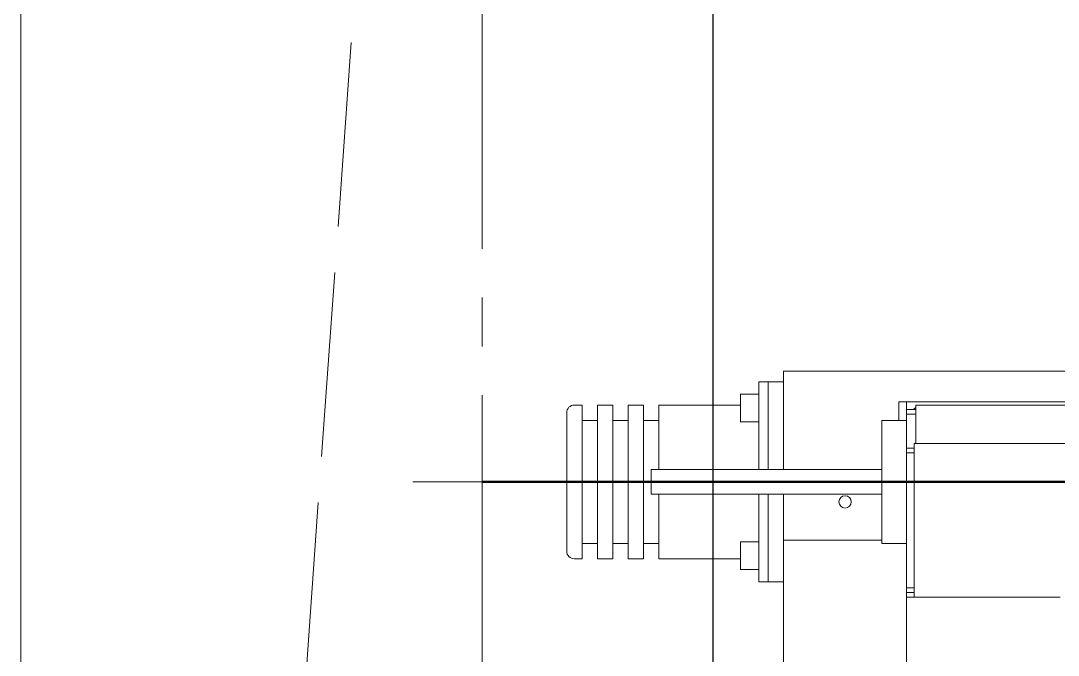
# Model space of a CAD drawing. Header units: millimetres. Extents: x 163705 to 1616509, y 81827 to 302547.
# Drawn here: x 214128 to 214803, y 144947 to 145360 of the extents above; entities that cross this region are included whole.
import ezdxf

# ---------------------------------------------------------------- set-up
doc = ezdxf.new("R2010")
doc.units = ezdxf.units.MM
doc.header["$LTSCALE"] = 10
doc.linetypes.add('ACAD_ISO02W100', pattern=[15, 12, -3])
doc.linetypes.add('CENTER2', pattern=[28.575, 19.05, -3.175, 3.175, -3.175])
for name, color, linetype, lineweight in [('1-中心线', 1, 'CENTER2', 0), ('1-护栏', 4, 'Continuous', 18), ('1-虚线', 8, 'ACAD_ISO02W100', 0), ('1-设备轮廓', 2, 'Continuous', 18)]:
    doc.layers.add(name, color=color, linetype=linetype, lineweight=lineweight)

# ---------------------------------------------------------------- blocks, each defined once
blk = doc.blocks.new('G$CE9C43516')
for p, q in [((1338, 2352), (241, 2352)), ((241, 2349), (241, 2352)), ((241, 2288), (241, 2349)), ((225, 2345), (231, 2345)), ((225, 2288), (225, 2345)), ((231, 2345), (231, 2288)), ((231, 2345), (241, 2345)), ((213, 2325.54), (213, 2336.9)), ((225, 2337), (213.1, 2337)), ((110, 2330), (105, 2330)), ((110, 2330), (110, 2280)), ((130, 2330), (120, 2330)), ((120, 2330), (120, 2280)), ((130, 2330), (130, 2280)), ((150, 2330), (140, 2330)), ((140, 2330), (140, 2280)), ((150, 2330), (150, 2280)), ((213, 2330), (160, 2330)), ((160, 2330), (160, 2288)), ((316, 2332), (426, 2332)), ((316, 2320), (316, 2332)), ((321, 2327), (321, 2332)), ((327, 2330), (1338, 2330)), ((327, 2318), (327, 2330)), ((100, 2325), (100, 2280)), ((213, 2319.1), (213, 2325.54)), ((327, 2327), (321, 2327)), ((321, 2324), (321, 2327)), ((327, 2324), (321, 2324)), ((321, 2302), (321, 2324)), ((120, 2320), (110, 2320)), ((140, 2320), (130, 2320)), ((160, 2320), (150, 2320)), ((213.1, 2319), (225, 2319)), ((321, 2320), (305, 2320)), ((305, 2240), (305, 2320)), ((327, 2305), (327, 2318)), ((326, 2302), (321, 2302)), ((321, 2299), (321, 2302)), ((1338, 2305), (326, 2305)), ((326, 2295), (326, 2305)), ((326, 2299), (321, 2299)), ((321, 2211), (321, 2299)), ((326, 2215), (326, 2295)), ((155, 2288), (155, 2272)), ((189.57, 2288), (155, 2288)), ((305, 2288), (189.57, 2288)), ((325, 2280), (0, 2280)), ((100, 2280), (100, 2235)), ((110, 2280), (110, 2230)), ((120, 2280), (120, 2230)), ((130, 2280), (130, 2230)), ((140, 2280), (140, 2230)), ((150, 2280), (150, 2230)), ((189.57, 2272), (155, 2272)), ((160, 2272), (160, 2230)), ((305, 2272), (189.57, 2272)), ((225, 2215), (225, 2272)), ((231, 2272), (231, 2215)), ((241, 2242), (241, 2272)), ((213, 2230.93), (213, 2240.9)), ((225, 2241), (213.1, 2241)), ((305, 2242), (241, 2242)), ((241, 2242), (241, 2215)), ((110, 2240), (120, 2240)), ((130, 2240), (140, 2240)), ((150, 2240), (160, 2240)), ((321, 2240), (305, 2240)), ((105, 2230), (110, 2230)), ((120, 2230), (130, 2230)), ((140, 2230), (150, 2230)), ((160, 2230), (213, 2230)), ((213, 2223.1), (213, 2230.93)), ((213.1, 2223), (225, 2223)), ((225, 2215), (231, 2215)), ((231, 2215), (241, 2215)), ((241, 345), (241, 2215)), ((326, 2205), (326, 2215)), ((326, 2211), (321, 2211)), ((321, 2208), (321, 2211)), ((326, 2208), (321, 2208)), ((321, 2205), (321, 2208)), ((321, 2205), (321, 355)), ((321, 2205), (331, 2205)), ((411, 2205), (331, 2205)), ((411, 2205), (421, 2205))]:
    blk.add_line(p, q)
at = {"flags": 128}
blk.add_lwpolyline([(327, 2328.39), (325.29, 2327.19), (325.06, 2327)], dxfattribs=at)
blk.add_circle((281, 2267), 4)
for centre, radius, start, end in [((213.1, 2336.9), 0.1, 90, 180), ((105, 2325), 5, 90, 180), ((213.1, 2319.1), 0.1, 180, 270), ((213.1, 2240.9), 0.1, 90, 180), ((105, 2235), 5, 180, 270), ((213.1, 2223.1), 0.1, 180, 270)]:
    blk.add_arc(centre, radius, start, end)
blk = doc.blocks.new('A$C7121566b')
blk.add_lwpolyline([(4649.65, 2600.13), (6924.65, 2600.13), (6924.65, 9600.13), (4649.65, 9600.13)], close=True)
at = {"layer": '1-中心线'}
blk.add_line((4499.65, 11700.24), (4499.65, 0), dxfattribs=at)
at = {"layer": '1-护栏'}
blk.add_lwpolyline([(10999.65, 10050.13), (4199.65, 10050.13), (4199.65, 2150.13), (10999.65, 2150.13)], dxfattribs=at)
at = {"layer": '1-设备轮廓', "lineweight": 50, "ltscale": 5}
blk.add_lwpolyline([(4499.65, 4500.13), (47799.65, 4500.13)], dxfattribs=at)
at = {"layer": '1-设备轮廓'}
blk.add_blockref('G$CE9C43516', (4454.72, 2220.13), dxfattribs=at)

msp = doc.modelspace()

# ---------------------------------------------------------------- linework, layer by layer
at = {"layer": '1-中心线'}
msp.add_line((214427.833, 152259.738), (214427.833, 141059.499), dxfattribs=at)
at = {"layer": '1-虚线'}
msp.add_lwpolyline([(214184.195, 143131.184), (214632.699, 149393.321), (216880.495, 150448.624)], dxfattribs=at)

# ---------------------------------------------------------------- block references
msp.add_blockref('A$C7121566b', (209928.183, 140559.499))

doc.saveas('drawing.dxf')
